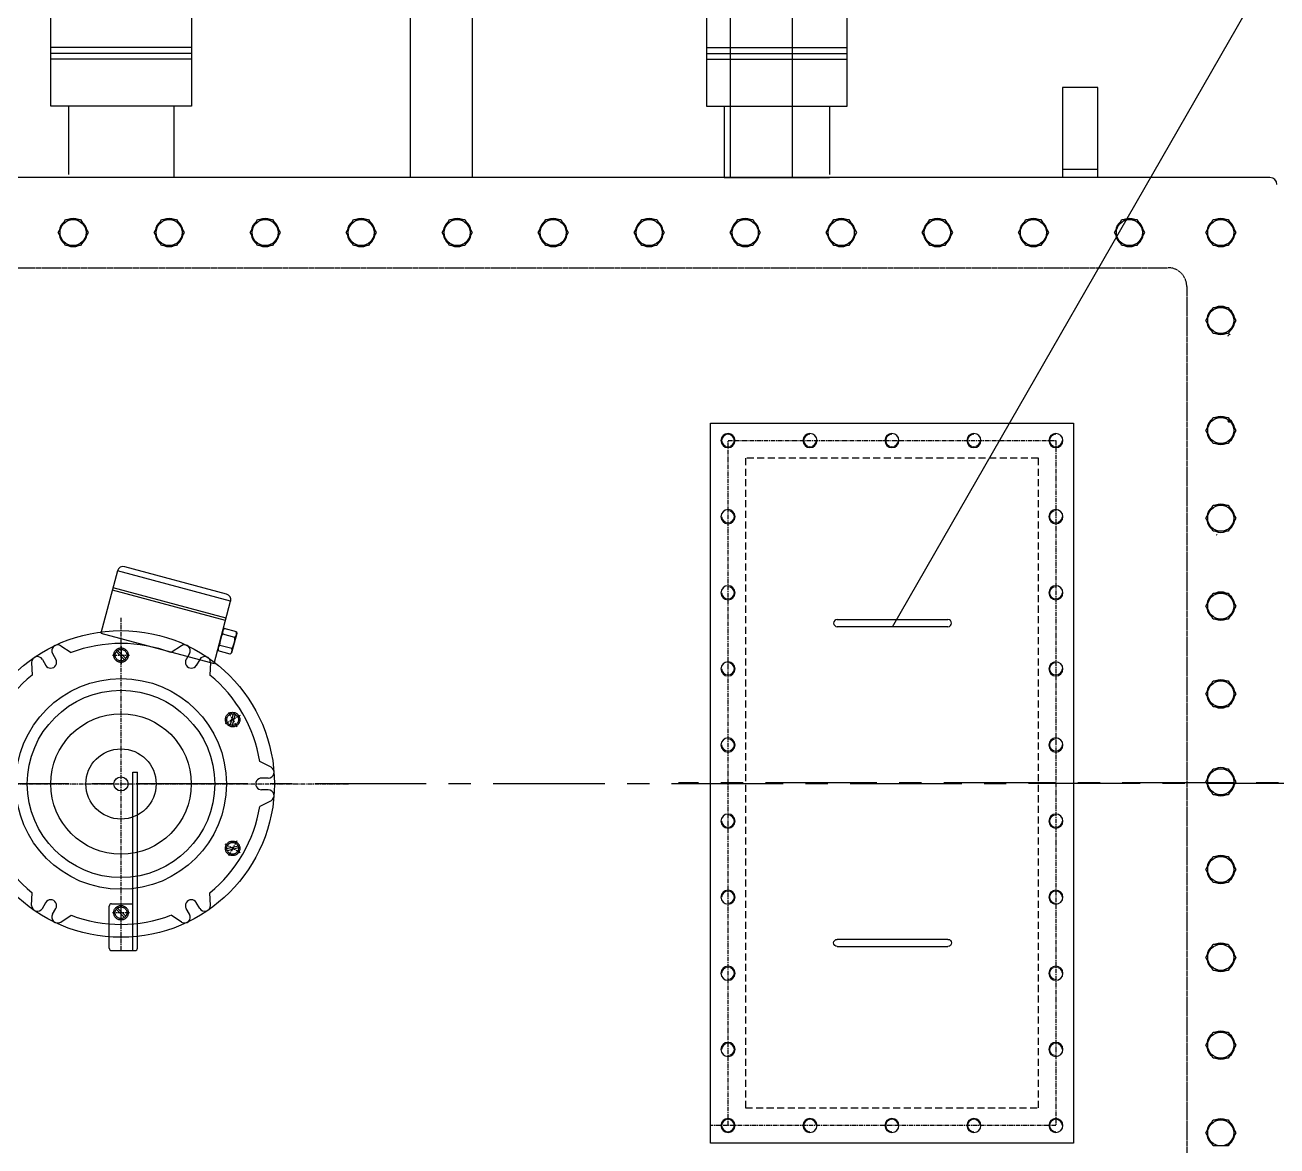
# Model space of a CAD drawing. Extents: x 54056 to 359947, y -41534 to 373650.
# Drawn here: x 80325 to 81394, y -39528 to -38571 of the extents above; entities that cross this region are included whole.
import ezdxf

# ---------------------------------------------------------------- set-up
doc = ezdxf.new("R2010")
doc.units = 0
doc.header["$LTSCALE"] = 3
doc.header["$MEASUREMENT"] = 0
for name, pattern in [('ACISOTGL', [3, 2, -1]), ('CENTER', [50.8, 31.75, -6.35, 6.35, -6.35]), ('CENTERX2', [20.32, 12.7, -2.54, 2.54, -2.54]), ('HIDDEN', [0.2, 0.1, -0.1])]:
    doc.linetypes.add(name, pattern=pattern)
doc.layers.get('0').update_dxf_attribs({"linetype": 'CONTINUOUS', "lineweight": 30})
for name, color, linetype in [('02___PRT_ALL_AXES', 7, 'CONTINUOUS'), ('02__ASM_ALL_AXES', 7, 'CONTINUOUS'), ('1', 6, 'CENTER'), ('2细线层', 4, 'CONTINUOUS'), ('4', 4, 'CONTINUOUS'), ('DEFAULT_2', 8, 'HIDDEN'), ('ROUNDS', 7, 'CONTINUOUS'), ('THICK_LINE', 255, 'CONTINUOUS')]:
    doc.layers.add(name, color=color, linetype=linetype)
doc.layers.add('DIM', color=4, linetype='CONTINUOUS', lineweight=20)
doc.layers.add('标注、文本', color=3, linetype='CONTINUOUS', lineweight=25)

# ---------------------------------------------------------------- blocks, each defined once
blk = doc.blocks.new('965821542')
at = {"color": 3, "ltscale": 2}
blk.add_line((176126.7, -208033.5), (175452.7, -208033.5), dxfattribs=at)
at = {"layer": '1', "color": 3, "ltscale": 8}
for p, q in [((175482.7, -207766), (176067.7, -207766)), ((176077.7, -207766), (175482.7, -207766)), ((175482.7, -207766), (176077.7, -207766)), ((175482.7, -207988.5), (175482.7, -207766)), ((175492.7, -207988.5), (175492.7, -207766)), ((175527.7, -207988.5), (175527.7, -207766)), ((175537.7, -207988.5), (175537.7, -207766)), ((175572.7, -207988.5), (175572.7, -207766)), ((175582.7, -207988.5), (175582.7, -207766)), ((175617.7, -207988.5), (175617.7, -207766)), ((175627.7, -207988.5), (175627.7, -207766)), ((175662.7, -207988.5), (175662.7, -207766)), ((175672.7, -207988.5), (175672.7, -207766)), ((175707.7, -207988.5), (175707.7, -207766)), ((175717.7, -207988.5), (175717.7, -207766)), ((175752.7, -207988.5), (175752.7, -207766)), ((175762.7, -207988.5), (175762.7, -207766)), ((175797.7, -207988.5), (175797.7, -207766)), ((175807.7, -207988.5), (175807.7, -207766)), ((175842.7, -207988.5), (175842.7, -207766)), ((175852.7, -207988.5), (175852.7, -207766)), ((175887.7, -207988.5), (175887.7, -207766)), ((175897.7, -207988.5), (175897.7, -207766)), ((175932.7, -207988.5), (175932.7, -207766)), ((175942.7, -207988.5), (175942.7, -207766)), ((175977.7, -207988.5), (175977.7, -207766)), ((175987.7, -207988.5), (175987.7, -207766)), ((176022.7, -207988.5), (176022.7, -207766)), ((176032.7, -207988.5), (176032.7, -207766)), ((176067.7, -207988.5), (176067.7, -207766)), ((176077.7, -207988.5), (176077.7, -207766)), ((176176.7, -207973.5), (176176.7, -208093.5)), ((176181.7, -207973.5), (176181.7, -208093.5)), ((176186.7, -207973.5), (176186.7, -208093.5)), ((175452.7, -207988.5), (176126.7, -207988.5)), ((176226.7, -207988.5), (176287.7, -207988.5)), ((176287.7, -207988.5), (176287.7, -208078.5)), ((175452.7, -208078.5), (176126.7, -208078.5)), ((175482.7, -208078.5), (175482.7, -208301)), ((175492.7, -208078.5), (175492.7, -208301)), ((175527.7, -208078.5), (175527.7, -208301)), ((175537.7, -208078.5), (175537.7, -208301)), ((175572.7, -208078.5), (175572.7, -208301)), ((175582.7, -208078.5), (175582.7, -208301)), ((175617.7, -208078.5), (175617.7, -208301)), ((175627.7, -208078.5), (175627.7, -208301)), ((175662.7, -208078.5), (175662.7, -208301)), ((175672.7, -208078.5), (175672.7, -208301)), ((175707.7, -208078.5), (175707.7, -208301)), ((175717.7, -208078.5), (175717.7, -208301)), ((175752.7, -208078.5), (175752.7, -208301)), ((175762.7, -208078.5), (175762.7, -208301)), ((175797.7, -208078.5), (175797.7, -208301)), ((175807.7, -208078.5), (175807.7, -208301)), ((175842.7, -208078.5), (175842.7, -208301)), ((175852.7, -208078.5), (175852.7, -208301)), ((175887.7, -208078.5), (175887.7, -208301)), ((175897.7, -208078.5), (175897.7, -208301)), ((175932.7, -208078.5), (175932.7, -208301)), ((175942.7, -208078.5), (175942.7, -208301)), ((175977.7, -208078.5), (175977.7, -208301)), ((175987.7, -208078.5), (175987.7, -208301)), ((176022.7, -208078.5), (176022.7, -208301)), ((176032.7, -208078.5), (176032.7, -208301)), ((176067.7, -208078.5), (176067.7, -208301)), ((176077.7, -208078.5), (176077.7, -208301)), ((176226.7, -208078.5), (176285, -208078.5)), ((176077.7, -208301), (175482.7, -208301))]:
    blk.add_line(p, q, dxfattribs=at)
at = {"layer": '1', "color": 3, "ltscale": 4}
for p, q in [((175452.7, -207988.5), (175452.7, -208078.5)), ((175462.7, -207988.5), (175462.7, -208078.5))]:
    blk.add_line(p, q, dxfattribs=at)
at = {"layer": '1', "color": 3, "ltscale": 8}
blk.add_lwpolyline([(176126.7, -207973.5), (176226.7, -207973.5), (176226.7, -208093.5), (176126.7, -208093.5)], close=True, dxfattribs=at)
blk = doc.blocks.new('压力释放阀')
at = {"layer": '1', "color": 1, "linetype": 'CENTERX2', "lineweight": -3, "ltscale": 0.1}
for p, q in [((57156.8, -167760.2), (57156.8, -167475.7)), ((57149.5, -167507.9), (57164.1, -167507.9)), ((57055.3, -167559.3), (57067.9, -167566.6)), ((57057.9, -167569.2), (57065.2, -167556.6)), ((57258.4, -167559.3), (57245.8, -167566.6)), ((57248.5, -167556.6), (57255.8, -167569.2)), ((56962.5, -167617.9), (57351.2, -167617.9)), ((57055.3, -167676.6), (57067.9, -167669.3)), ((57065.2, -167679.2), (57057.9, -167666.6)), ((57258.4, -167676.6), (57245.8, -167669.3)), ((57255.8, -167666.6), (57248.5, -167679.2)), ((57164.1, -167727.9), (57149.5, -167727.9))]:
    blk.add_line(p, q, dxfattribs=at)
at = {"layer": '1'}
for p, q in [((57152.8, -167505), (57159.8, -167512)), ((57153.9, -167503.9), (57160.9, -167510.8)), ((57056.6, -167563.4), (57066.1, -167560.9)), ((57057, -167565), (57066.6, -167562.4)), ((57252.6, -167557.9), (57250.1, -167567.5)), ((57254.2, -167558.4), (57251.6, -167567.9)), ((57059.5, -167677.5), (57062.1, -167667.9)), ((57061.1, -167677.9), (57063.6, -167668.4)), ((57256.7, -167670.9), (57247.1, -167673.4)), ((57257.1, -167672.4), (57247.5, -167675)), ((57159.8, -167732), (57152.8, -167725)), ((57160.9, -167730.8), (57153.9, -167723.9))]:
    blk.add_line(p, q, dxfattribs=at)
for centre, radius in [((57156.8, -167507.9), 6.2), ((57156.8, -167507.9), 5), ((57061.6, -167562.9), 6.2), ((57061.6, -167562.9), 5), ((57252.1, -167562.9), 6.2), ((57252.1, -167562.9), 5), ((57061.6, -167672.9), 6.2), ((57061.6, -167672.9), 5), ((57252.1, -167672.9), 6.2), ((57252.1, -167672.9), 5), ((57156.8, -167727.9), 6.2), ((57156.8, -167727.9), 5)]:
    blk.add_circle(centre, radius, dxfattribs=at)
at = {"layer": '4'}
for p, q in [((57156.8, -167500.6), (57156.8, -167515.2)), ((57156.8, -167735.2), (57156.8, -167720.6))]:
    blk.add_line(p, q, dxfattribs=at)
at = {"layer": 'THICK_LINE', "color": 95, "linetype": 'Continuous'}
for p, q in [((57243.9, -167486.3), (57239.4, -167502.9)), ((57254, -167492.7), (57243.7, -167490)), ((57245, -167485.2), (57243.9, -167486.3)), ((57255.3, -167487.9), (57245, -167485.2)), ((57255.7, -167489.4), (57251.2, -167506)), ((57255.3, -167487.9), (57255.7, -167489.4)), ((57251.4, -167502.3), (57241.1, -167499.6)), ((57239.8, -167504.3), (57239.4, -167502.9)), ((57250.1, -167507.1), (57239.8, -167504.3)), ((57250.1, -167507.1), (57251.2, -167506))]:
    blk.add_line(p, q, dxfattribs=at)
for centre, radius, start, end in [((57259, -167499.2), 18, 148.9966, 181.0034), ((57248, -167488.6), 4.57, 131.2954, 197.0856), ((57250.9, -167489.4), 4.57, 312.9144, 18.7046), ((57244.2, -167502.9), 4.57, 132.9144, 198.7046), ((57236.1, -167493.1), 18, 328.9966, 1.0034), ((57247.1, -167503.7), 4.57, 311.2954, 17.5588)]:
    blk.add_arc(centre, radius, start, end, dxfattribs=at)
at = {"layer": '标注、文本'}
for p, q in [((57153.8, -167435.9), (57139.6, -167489.1)), ((57250.4, -167461.8), (57153.8, -167435.9)), ((57246.9, -167455.7), (57160, -167432.4)), ((57246, -167478.2), (57149.4, -167452.4)), ((57246.6, -167476.3), (57150, -167450.4)), ((57236.2, -167514.9), (57250.4, -167461.8)), ((57139.6, -167489.1), (57236.2, -167514.9)), ((57105.3, -167499.8), (57114.2, -167505.7)), ((57208.4, -167499.8), (57199.5, -167505.7)), ((57089.7, -167511.6), (57092.6, -167516.6)), ((57098.4, -167506.6), (57101.2, -167511.6)), ((57098.4, -167506.6), (57101.2, -167511.6)), ((57215.3, -167506.6), (57212.5, -167511.6)), ((57224, -167511.6), (57221.1, -167516.6)), ((57224, -167511.6), (57221.1, -167516.6)), ((57080.4, -167514.2), (57081, -167524.9)), ((57233.3, -167514.2), (57232.7, -167524.9)), ((57028.8, -167603.5), (57038.4, -167598.7)), ((57166.8, -167760.2), (57166.8, -167607.9)), ((57166.8, -167607.9), (57170.8, -167607.9)), ((57170.8, -167758.2), (57170.8, -167607.9)), ((57284.9, -167603.5), (57275.3, -167598.7)), ((57031.2, -167612.9), (57036.9, -167612.9)), ((57031.2, -167612.9), (57036.9, -167612.9)), ((57282.5, -167612.9), (57276.7, -167612.9)), ((57031.2, -167622.9), (57036.9, -167622.9)), ((57282.5, -167622.9), (57276.7, -167622.9)), ((57282.5, -167622.9), (57276.7, -167622.9)), ((57028.8, -167632.3), (57038.4, -167637.1)), ((57284.9, -167632.3), (57275.3, -167637.1)), ((57080.4, -167721.6), (57081, -167710.9)), ((57233.3, -167721.6), (57232.7, -167710.9)), ((57089.7, -167724.2), (57092.6, -167719.2)), ((57089.7, -167724.2), (57092.6, -167719.2)), ((57098.4, -167729.2), (57101.2, -167724.2)), ((57146.8, -167758.2), (57146.8, -167722.2)), ((57148.8, -167720.2), (57166.8, -167720.2)), ((57215.3, -167729.2), (57212.5, -167724.2)), ((57215.3, -167729.2), (57212.5, -167724.2)), ((57224, -167724.2), (57221.1, -167719.2)), ((57105.3, -167736), (57114.2, -167730.1)), ((57208.4, -167736), (57199.5, -167730.1)), ((57148.8, -167760.2), (57168.8, -167760.2))]:
    blk.add_line(p, q, dxfattribs=at)
for radius in [131, 90, 80, 60, 30, 6]:
    blk.add_circle((57156.8, -167617.9), radius, dxfattribs=at)
for centre, radius, start, end in [((57158.7, -167437.2), 5, 75, 165), ((57245.6, -167460.5), 5, 345, 75), ((57102.7, -167504.1), 5, 59.0943, 210), ((57156.8, -167617.9), 120, 69.2011, 110.7989), ((57211, -167504.1), 5, 330, 120.9057), ((57085.4, -167514.1), 5, 30, 180.9057), ((57096.8, -167514), 5, 208.806, 31.194), ((57216.8, -167514), 5, 148.806, 331.194), ((57228.3, -167514.1), 5, 359.0943, 150), ((57156.8, -167617.9), 120, 129.2011, 170.7989), ((57156.8, -167617.9), 120, 9.2011, 50.7989), ((57031.2, -167607.9), 5, 119.0943, 270), ((57282.5, -167607.9), 5, 270, 60.9057), ((57036.8, -167617.9), 5, 268.806, 91.194), ((57276.8, -167617.9), 5, 88.806, 271.194), ((57031.2, -167627.9), 5, 90, 240.9057), ((57282.5, -167627.9), 5, 299.0943, 90), ((57156.8, -167617.9), 120, 189.2011, 230.7989), ((57156.8, -167617.9), 120, 309.2011, 350.7989), ((57085.4, -167721.7), 5, 179.0943, 330), ((57096.8, -167721.8), 5, 328.806, 151.194), ((57148.8, -167722.2), 2, 90, 180), ((57216.8, -167721.8), 5, 28.806, 211.194), ((57228.3, -167721.7), 5, 210, 0.9057), ((57102.7, -167731.7), 5, 150, 300.9057), ((57156.8, -167617.9), 120, 249.2011, 290.7989), ((57211, -167731.7), 5, 239.0943, 30), ((57148.8, -167758.2), 2, 180, 270)]:
    blk.add_arc(centre, radius, start, end, dxfattribs=at)
at = {"layer": '标注、文本', "lineweight": -3, "ltscale": 0.1}
blk.add_arc((57168.8, -167758.2), 2, 270, 0, dxfattribs=at)
blk = doc.blocks.new('A$C279C5193')
at = {"layer": '2细线层', "ltscale": 5}
for points in [[(3, 6), (97.6, 6)], [(97.6, 0), (3, 0)]]:
    blk.add_lwpolyline(points, dxfattribs=at)
for centre, start, end in [((3, 3), 90, 270), ((97.6, 3), 270, 90)]:
    blk.add_arc(centre, 3.02, start, end, dxfattribs=at)
blk = doc.blocks.new('A$Ca25edfa1')
at = {"color": 2, "linetype": 'ACISOTGL', "lineweight": -3}
blk.add_lwpolyline([(-199.75, 122.52), (355.25, 122.52), (355.25, -127.48), (-199.75, -127.48)], close=True, dxfattribs=at)
at = {"color": 3}
for centre, start, end in [((-214.75, 137.52), 180, 90), ((-214.75, 137.52), 180, 90), ((-214.75, 137.52), 180, 90), ((-214.75, 137.52), 180, 90), ((-149.75, 137.52), 180, 90), ((-84.75, 137.52), 180, 90), ((-19.75, 137.52), 180, 90), ((45.25, 137.52), 90, 0), ((110.25, 137.52), 90, 0), ((175.25, 137.52), 90, 0), ((240.25, 137.52), 90, 0), ((305.25, 137.52), 90, 0), ((370.25, 137.52), 90, 0), ((370.25, 137.52), 90, 0), ((370.25, 137.52), 90, 0), ((-214.75, 67.52), 180, 90), ((370.25, 67.52), 90, 0), ((-214.75, -2.48), 180, 90), ((370.25, -2.48), 90, 0), ((-214.75, -72.48), 180, 90), ((370.25, -72.48), 90, 0), ((-214.75, -142.48), 180, 90), ((-214.75, -142.48), 270, 180), ((-214.75, -142.48), 270, 180), ((-214.75, -142.48), 270, 180), ((-214.75, -142.48), 270, 180), ((-214.75, -142.48), 270, 180), ((-149.75, -142.48), 270, 180), ((-84.75, -142.48), 270, 180), ((-19.75, -142.48), 270, 180), ((45.25, -142.48), 0, 270), ((110.25, -142.48), 0, 270), ((175.25, -142.48), 0, 270), ((240.25, -142.48), 0, 270), ((305.25, -142.48), 0, 270), ((370.25, -142.48), 90, 0), ((370.25, -142.48), 0, 270), ((370.25, -142.48), 0, 270), ((370.25, -142.48), 0, 270), ((370.25, -142.48), 0, 270)]:
    blk.add_arc(centre, 5.2, start, end, dxfattribs=at)
at = {"layer": '1', "color": 1, "linetype": 'CENTERX2', "lineweight": -3, "ltscale": 0.1}
for p, q in [((370.25, 137.52), (-214.75, 137.52)), ((-214.75, 137.52), (-214.75, -157.48)), ((370.25, -142.48), (370.25, 137.52)), ((-214.75, -142.48), (370.25, -142.48))]:
    blk.add_line(p, q, dxfattribs=at)
at = {"layer": '2细线层', "ltscale": 5}
for p, q in [((385.25, 152.52), (-229.75, 152.52)), ((-229.75, 152.52), (-229.75, -157.48)), ((385.25, -157.48), (385.25, 152.52)), ((-229.75, -157.48), (385.25, -157.48))]:
    blk.add_line(p, q, dxfattribs=at)
for centre in [(-214.75, 137.52), (-214.75, 137.52), (-214.75, 137.52), (-214.75, 137.52), (-149.75, 137.52), (-84.75, 137.52), (-19.75, 137.52), (45.25, 137.52), (110.25, 137.52), (175.25, 137.52), (240.25, 137.52), (305.25, 137.52), (370.25, 137.52), (370.25, 137.52), (370.25, 137.52), (-214.75, 67.52), (370.25, 67.52), (-214.75, -2.48), (370.25, -2.48), (-214.75, -72.48), (370.25, -72.48), (-214.75, -142.48), (-214.75, -142.48), (-214.75, -142.48), (-214.75, -142.48), (-214.75, -142.48), (-214.75, -142.48), (-149.75, -142.48), (-84.75, -142.48), (-19.75, -142.48), (45.25, -142.48), (110.25, -142.48), (175.25, -142.48), (240.25, -142.48), (305.25, -142.48), (370.25, -142.48), (370.25, -142.48), (370.25, -142.48), (370.25, -142.48), (370.25, -142.48)]:
    blk.add_circle(centre, 6, dxfattribs=at)
at = {"layer": '标注、文本', "rotation": 90.00000000000001}
blk.add_blockref('A$C279C5193', (-55.79, -52.24), dxfattribs=at)
at = {"layer": '标注、文本', "xscale": -1, "rotation": 270}
blk.add_blockref('A$C279C5193', (211.29, -52.24), dxfattribs=at)

msp = doc.modelspace()

# ---------------------------------------------------------------- linework, layer by layer
at = {"color": 1, "linetype": 'ByBlock'}
msp.add_line((81065.556, -39084.752), (81721.234, -37942.803), dxfattribs=at)
at = {"color": 7, "linetype": 'Continuous'}
for p, q in [((80653.74, -38701.17), (80653.74, -38268.17)), ((80706.74, -38701.17), (80706.74, -38268.17)), ((80926.74, -38268.17), (80926.74, -38701.17)), ((80979.74, -38268.17), (80979.74, -38701.17)), ((81240.74, -38624.17), (81210.74, -38624.17)), ((81210.74, -38624.17), (81210.74, -38701.17)), ((81240.74, -38701.17), (81240.74, -38624.17)), ((81240.74, -38694.17), (81210.74, -38694.17)), ((81387.74, -38701.17), (79425.74, -38701.17))]:
    msp.add_line(p, q, dxfattribs=at)
msp.add_arc((81387.74, -38707.17), 6, 0, 90, dxfattribs=at)
at = {"layer": '02___PRT_ALL_AXES', "color": 7, "linetype": 'Continuous'}
for p, q in [((80352.908, -38748.17), (80359.324, -38737.057)), ((80359.324, -38737.057), (80372.156, -38737.057)), ((80372.156, -38737.057), (80378.572, -38748.17)), ((80434.908, -38748.17), (80441.324, -38737.057)), ((80441.324, -38737.057), (80454.156, -38737.057)), ((80454.156, -38737.057), (80460.572, -38748.17)), ((80516.908, -38748.17), (80523.324, -38737.057)), ((80523.324, -38737.057), (80536.156, -38737.057)), ((80536.156, -38737.057), (80542.572, -38748.17)), ((80598.908, -38748.17), (80605.324, -38737.057)), ((80605.324, -38737.057), (80618.156, -38737.057)), ((80618.156, -38737.057), (80624.572, -38748.17)), ((80680.908, -38748.17), (80687.324, -38737.057)), ((80687.324, -38737.057), (80700.156, -38737.057)), ((80700.156, -38737.057), (80706.572, -38748.17)), ((80762.908, -38748.17), (80769.324, -38737.057)), ((80769.324, -38737.057), (80782.156, -38737.057)), ((80782.156, -38737.057), (80788.572, -38748.17)), ((80844.908, -38748.17), (80851.324, -38737.057)), ((80851.324, -38737.057), (80864.156, -38737.057)), ((80864.156, -38737.057), (80870.572, -38748.17)), ((80926.908, -38748.17), (80933.324, -38737.057)), ((80933.324, -38737.057), (80946.156, -38737.057)), ((80946.156, -38737.057), (80952.572, -38748.17)), ((81008.908, -38748.17), (81015.324, -38737.057)), ((81015.324, -38737.057), (81028.156, -38737.057)), ((81028.156, -38737.057), (81034.572, -38748.17)), ((81090.908, -38748.17), (81097.324, -38737.057)), ((81097.324, -38737.057), (81110.156, -38737.057)), ((81110.156, -38737.057), (81116.572, -38748.17)), ((81172.908, -38748.17), (81179.324, -38737.057)), ((81179.324, -38737.057), (81192.156, -38737.057)), ((81192.156, -38737.057), (81198.572, -38748.17)), ((81254.908, -38748.17), (81261.324, -38737.057)), ((81261.324, -38737.057), (81274.156, -38737.057)), ((81274.156, -38737.057), (81280.572, -38748.17)), ((81332.908, -38748.17), (81339.324, -38737.057)), ((81339.324, -38737.057), (81352.156, -38737.057)), ((81352.156, -38737.057), (81358.572, -38748.17)), ((80359.324, -38759.282), (80352.908, -38748.17)), ((80378.572, -38748.17), (80372.156, -38759.282)), ((80441.324, -38759.282), (80434.908, -38748.17)), ((80460.572, -38748.17), (80454.156, -38759.282)), ((80523.324, -38759.282), (80516.908, -38748.17)), ((80542.572, -38748.17), (80536.156, -38759.282)), ((80605.324, -38759.282), (80598.908, -38748.17)), ((80624.572, -38748.17), (80618.156, -38759.282)), ((80687.324, -38759.282), (80680.908, -38748.17)), ((80706.572, -38748.17), (80700.156, -38759.282)), ((80769.324, -38759.282), (80762.908, -38748.17)), ((80788.572, -38748.17), (80782.156, -38759.282)), ((80851.324, -38759.282), (80844.908, -38748.17)), ((80870.572, -38748.17), (80864.156, -38759.282)), ((80933.324, -38759.282), (80926.908, -38748.17)), ((80952.572, -38748.17), (80946.156, -38759.282)), ((81015.324, -38759.282), (81008.908, -38748.17)), ((81034.572, -38748.17), (81028.156, -38759.282)), ((81097.324, -38759.282), (81090.908, -38748.17)), ((81116.572, -38748.17), (81110.156, -38759.282)), ((81179.324, -38759.282), (81172.908, -38748.17)), ((81198.572, -38748.17), (81192.156, -38759.282)), ((81261.324, -38759.282), (81254.908, -38748.17)), ((81280.572, -38748.17), (81274.156, -38759.282)), ((81339.324, -38759.282), (81332.908, -38748.17)), ((81358.572, -38748.17), (81352.156, -38759.282)), ((80372.156, -38759.282), (80359.324, -38759.282)), ((80454.156, -38759.282), (80441.324, -38759.282)), ((80536.156, -38759.282), (80523.324, -38759.282)), ((80618.156, -38759.282), (80605.324, -38759.282)), ((80700.156, -38759.282), (80687.324, -38759.282)), ((80782.156, -38759.282), (80769.324, -38759.282)), ((80864.156, -38759.282), (80851.324, -38759.282)), ((80946.156, -38759.282), (80933.324, -38759.282)), ((81028.156, -38759.282), (81015.324, -38759.282)), ((81110.156, -38759.282), (81097.324, -38759.282)), ((81192.156, -38759.282), (81179.324, -38759.282)), ((81274.156, -38759.282), (81261.324, -38759.282)), ((81352.156, -38759.282), (81339.324, -38759.282)), ((81332.908, -38823.17), (81339.324, -38812.057)), ((81339.324, -38812.057), (81352.156, -38812.057)), ((81352.156, -38812.057), (81358.572, -38823.17)), ((81339.324, -38834.282), (81332.908, -38823.17)), ((81358.572, -38823.17), (81352.156, -38834.282)), ((81352.156, -38834.282), (81339.324, -38834.282)), ((81332.908, -38917.17), (81339.324, -38906.058)), ((81339.324, -38906.058), (81352.156, -38906.058)), ((81352.156, -38906.058), (81358.572, -38917.17)), ((81339.324, -38928.282), (81332.908, -38917.17)), ((81358.572, -38917.17), (81352.156, -38928.282)), ((81352.156, -38928.282), (81339.324, -38928.282)), ((81332.908, -38992.17), (81339.324, -38981.058)), ((81339.324, -38981.058), (81352.156, -38981.058)), ((81352.156, -38981.058), (81358.572, -38992.17)), ((81339.324, -39003.282), (81332.908, -38992.17)), ((81358.572, -38992.17), (81352.156, -39003.282)), ((81352.156, -39003.282), (81339.324, -39003.282)), ((81332.908, -39067.17), (81339.324, -39056.058)), ((81339.324, -39056.058), (81352.156, -39056.058)), ((81352.156, -39056.058), (81358.572, -39067.17)), ((81339.324, -39078.282), (81332.908, -39067.17)), ((81358.572, -39067.17), (81352.156, -39078.282)), ((81352.156, -39078.282), (81339.324, -39078.282)), ((81332.908, -39142.17), (81339.324, -39131.058)), ((81339.324, -39131.058), (81352.156, -39131.058)), ((81352.156, -39131.058), (81358.572, -39142.17)), ((81339.324, -39153.282), (81332.908, -39142.17)), ((81358.572, -39142.17), (81352.156, -39153.282)), ((81352.156, -39153.282), (81339.324, -39153.282)), ((81332.908, -39217.17), (81339.324, -39206.058)), ((81339.324, -39206.058), (81352.156, -39206.058)), ((81352.156, -39206.058), (81358.572, -39217.17)), ((81339.324, -39228.282), (81332.908, -39217.17)), ((81358.572, -39217.17), (81352.156, -39228.282)), ((81352.156, -39228.282), (81339.324, -39228.282)), ((81332.908, -39292.17), (81339.324, -39281.058)), ((81339.324, -39281.058), (81352.156, -39281.058)), ((81352.156, -39281.058), (81358.572, -39292.17)), ((81339.324, -39303.282), (81332.908, -39292.17)), ((81358.572, -39292.17), (81352.156, -39303.282)), ((81352.156, -39303.282), (81339.324, -39303.282)), ((81332.908, -39367.17), (81339.324, -39356.058)), ((81339.324, -39356.058), (81352.156, -39356.058)), ((81352.156, -39356.058), (81358.572, -39367.17)), ((81339.324, -39378.282), (81332.908, -39367.17)), ((81358.572, -39367.17), (81352.156, -39378.282)), ((81352.156, -39378.282), (81339.324, -39378.282)), ((81332.908, -39442.17), (81339.324, -39431.058)), ((81339.324, -39431.058), (81352.156, -39431.058)), ((81352.156, -39431.058), (81358.572, -39442.17)), ((81339.324, -39453.282), (81332.908, -39442.17)), ((81358.572, -39442.17), (81352.156, -39453.282)), ((81352.156, -39453.282), (81339.324, -39453.282)), ((81332.908, -39517.17), (81339.324, -39506.058)), ((81339.324, -39506.058), (81352.156, -39506.058)), ((81352.156, -39506.058), (81358.572, -39517.17)), ((81339.324, -39528.282), (81332.908, -39517.17)), ((81358.572, -39517.17), (81352.156, -39528.282)), ((81352.156, -39528.282), (81339.324, -39528.282))]:
    msp.add_line(p, q, dxfattribs=at)
at = {"layer": '02___PRT_ALL_AXES', "color": 7, "linetype": 'CENTER'}
msp.add_line((81661.74, -39218.17), (80882.857, -39218.17), dxfattribs=at)
at = {"layer": '02___PRT_ALL_AXES', "color": 7, "linetype": 'Continuous'}
for centre in [(80365.74, -38748.17), (80447.74, -38748.17), (80529.74, -38748.17), (80611.74, -38748.17), (80693.74, -38748.17), (80775.74, -38748.17), (80857.74, -38748.17), (80939.74, -38748.17), (81021.74, -38748.17), (81103.74, -38748.17), (81185.74, -38748.17), (81267.74, -38748.17), (81345.74, -38748.17), (81345.74, -38823.17), (81345.74, -38917.17), (81345.74, -38992.17), (81345.74, -39067.17), (81345.74, -39142.17), (81345.74, -39217.17), (81345.74, -39292.17), (81345.74, -39367.17), (81345.74, -39442.17), (81345.74, -39517.17)]:
    msp.add_circle(centre, 11.113, dxfattribs=at)
for centre, start, end in [((80365.74, -38748.17), 127.934617, 172.064893), ((80365.74, -38748.17), 67.934617, 112.065383), ((80365.74, -38748.17), 7.935107, 52.065383), ((80447.74, -38748.17), 127.934617, 172.064893), ((80447.74, -38748.17), 67.934617, 112.065383), ((80447.74, -38748.17), 7.935107, 52.065383), ((80529.74, -38748.17), 127.934617, 172.064893), ((80529.74, -38748.17), 67.934617, 112.065383), ((80529.74, -38748.17), 7.935107, 52.065383), ((80611.74, -38748.17), 127.934617, 172.064893), ((80611.74, -38748.17), 67.934617, 112.065383), ((80611.74, -38748.17), 7.935107, 52.065383), ((80693.74, -38748.17), 127.934617, 172.064893), ((80693.74, -38748.17), 67.934617, 112.065383), ((80693.74, -38748.17), 7.935107, 52.065383), ((80775.74, -38748.17), 127.934617, 172.064893), ((80775.74, -38748.17), 67.934617, 112.065383), ((80775.74, -38748.17), 7.935107, 52.065383), ((80857.74, -38748.17), 127.934617, 172.064893), ((80857.74, -38748.17), 67.934617, 112.065383), ((80857.74, -38748.17), 7.935107, 52.065383), ((80939.74, -38748.17), 127.934617, 172.064893), ((80939.74, -38748.17), 67.934617, 112.065383), ((80939.74, -38748.17), 7.935107, 52.065383), ((81021.74, -38748.17), 127.934617, 172.064893), ((81021.74, -38748.17), 67.934617, 112.065383), ((81021.74, -38748.17), 7.935107, 52.065383), ((81103.74, -38748.17), 127.934617, 172.064893), ((81103.74, -38748.17), 67.934617, 112.065383), ((81103.74, -38748.17), 7.935107, 52.065383), ((81185.74, -38748.17), 127.934617, 172.064893), ((81185.74, -38748.17), 67.934617, 112.065383), ((81185.74, -38748.17), 7.935107, 52.065383), ((81267.74, -38748.17), 127.934617, 172.064893), ((81267.74, -38748.17), 67.934617, 112.065383), ((81267.74, -38748.17), 7.935107, 52.065383), ((81345.74, -38748.17), 127.934617, 172.064893), ((81345.74, -38748.17), 67.934617, 112.065383), ((81345.74, -38748.17), 7.935107, 52.065383), ((80365.74, -38748.17), 187.935107, 232.065383), ((80365.74, -38748.17), 307.934617, 352.064893), ((80447.74, -38748.17), 187.935107, 232.065383), ((80447.74, -38748.17), 307.934617, 352.064893), ((80529.74, -38748.17), 187.935107, 232.065383), ((80529.74, -38748.17), 307.934617, 352.064893), ((80611.74, -38748.17), 187.935107, 232.065383), ((80611.74, -38748.17), 307.934617, 352.064893), ((80693.74, -38748.17), 187.935107, 232.065383), ((80693.74, -38748.17), 307.934617, 352.064893), ((80775.74, -38748.17), 187.935107, 232.065383), ((80775.74, -38748.17), 307.934617, 352.064893), ((80857.74, -38748.17), 187.935107, 232.065383), ((80857.74, -38748.17), 307.934617, 352.064893), ((80939.74, -38748.17), 187.935107, 232.065383), ((80939.74, -38748.17), 307.934617, 352.064893), ((81021.74, -38748.17), 187.935107, 232.065383), ((81021.74, -38748.17), 307.934617, 352.064893), ((81103.74, -38748.17), 187.935107, 232.065383), ((81103.74, -38748.17), 307.934617, 352.064893), ((81185.74, -38748.17), 187.935107, 232.065383), ((81185.74, -38748.17), 307.934617, 352.064893), ((81267.74, -38748.17), 187.935107, 232.065383), ((81267.74, -38748.17), 307.934617, 352.064893), ((81345.74, -38748.17), 187.935107, 232.065383), ((81345.74, -38748.17), 307.934617, 352.064893), ((80365.74, -38748.17), 247.934617, 292.065383), ((80447.74, -38748.17), 247.934617, 292.065383), ((80529.74, -38748.17), 247.934617, 292.065383), ((80611.74, -38748.17), 247.934617, 292.065383), ((80693.74, -38748.17), 247.934617, 292.065383), ((80775.74, -38748.17), 247.934617, 292.065383), ((80857.74, -38748.17), 247.934617, 292.065383), ((80939.74, -38748.17), 247.934617, 292.065383), ((81021.74, -38748.17), 247.934617, 292.065383), ((81103.74, -38748.17), 247.934617, 292.065383), ((81185.74, -38748.17), 247.934617, 292.065383), ((81267.74, -38748.17), 247.934617, 292.065383), ((81345.74, -38748.17), 247.934617, 292.065383), ((81345.74, -38823.17), 127.934617, 172.064893), ((81345.74, -38823.17), 67.934617, 112.065383), ((81345.74, -38823.17), 7.935107, 52.065383), ((81345.74, -38823.17), 187.935107, 232.065383), ((81345.74, -38823.17), 307.934617, 352.064893), ((81345.74, -38823.17), 247.934617, 292.065383), ((81345.74, -38917.17), 127.934617, 172.064893), ((81345.74, -38917.17), 67.934617, 112.065383), ((81345.74, -38917.17), 7.935107, 52.065383), ((81345.74, -38917.17), 187.935107, 232.065383), ((81345.74, -38917.17), 307.934617, 352.064893), ((81345.74, -38917.17), 247.934617, 292.065383), ((81345.74, -38992.17), 127.934617, 172.064893), ((81345.74, -38992.17), 67.934617, 112.065383), ((81345.74, -38992.17), 7.935107, 52.065383), ((81345.74, -38992.17), 187.935107, 232.065383), ((81345.74, -38992.17), 307.934617, 352.064893), ((81345.74, -38992.17), 247.934617, 292.065383), ((81345.74, -39067.17), 127.934617, 172.064893), ((81345.74, -39067.17), 67.934617, 112.065383), ((81345.74, -39067.17), 7.935107, 52.065383), ((81345.74, -39067.17), 187.935107, 232.065383), ((81345.74, -39067.17), 307.934617, 352.064893), ((81345.74, -39067.17), 247.934617, 292.065383), ((81345.74, -39142.17), 127.934617, 172.064893), ((81345.74, -39142.17), 67.934617, 112.065383), ((81345.74, -39142.17), 7.935107, 52.065383), ((81345.74, -39142.17), 187.935107, 232.065383), ((81345.74, -39142.17), 307.934617, 352.064893), ((81345.74, -39142.17), 247.934617, 292.065383), ((81345.74, -39217.17), 127.934617, 172.064893), ((81345.74, -39217.17), 67.934617, 112.065383), ((81345.74, -39217.17), 7.935107, 52.065383), ((81345.74, -39217.17), 187.935107, 232.065383), ((81345.74, -39217.17), 307.934617, 352.064893), ((81345.74, -39217.17), 247.934617, 292.065383), ((81345.74, -39292.17), 127.934617, 172.064893), ((81345.74, -39292.17), 67.934617, 112.065383), ((81345.74, -39292.17), 7.935107, 52.065383), ((81345.74, -39292.17), 187.935107, 232.065383), ((81345.74, -39292.17), 307.934617, 352.064893), ((81345.74, -39292.17), 247.934617, 292.065383), ((81345.74, -39367.17), 127.934617, 172.064893), ((81345.74, -39367.17), 67.934617, 112.065383), ((81345.74, -39367.17), 7.935107, 52.065383), ((81345.74, -39367.17), 187.935107, 232.065383), ((81345.74, -39367.17), 307.934617, 352.064893), ((81345.74, -39367.17), 247.934617, 292.065383), ((81345.74, -39442.17), 127.934617, 172.064893), ((81345.74, -39442.17), 67.934617, 112.065383), ((81345.74, -39442.17), 7.935107, 52.065383), ((81345.74, -39442.17), 187.935107, 232.065383), ((81345.74, -39442.17), 307.934617, 352.064893), ((81345.74, -39442.17), 247.934617, 292.065383), ((81345.74, -39517.17), 127.934617, 172.064893), ((81345.74, -39517.17), 67.934617, 112.065383), ((81345.74, -39517.17), 7.935107, 52.065383), ((81345.74, -39517.17), 187.935107, 232.065383), ((81345.74, -39517.17), 307.934617, 352.064893)]:
    msp.add_arc(centre, 12, start, end, dxfattribs=at)
at = {"layer": '02__ASM_ALL_AXES', "color": 1, "linetype": 'CENTER'}
msp.add_line((79048.087, -39219.095), (82660.255, -39218.17), dxfattribs=at)
at = {"layer": 'DEFAULT_2', "color": 8, "linetype": 'HIDDEN'}
for centre, start, end in [((81342.24, -39003.67), 0, 90), ((81342.24, -39005.67), 270, 0)]:
    msp.add_arc(centre, 0.5, start, end, dxfattribs=at)
at = {"layer": 'ROUNDS', "color": 8, "linetype": 'HIDDEN'}
msp.add_lwpolyline([(79512.74, -38778.17), (81300.74, -38778.17, -0.41421356), (81316.74, -38794.17), (81316.74, -39642.17, -0.41421356), (81300.74, -39658.17), (79512.74, -39658.17, -0.41421356), (79496.74, -39642.17), (79496.74, -38794.17, -0.41421356)], format="xyb", close=True, dxfattribs=at)
for centre, start, end in [((81353.74, -38837.027), 94.236395, 180), ((81353.74, -38908.313), 180, 265.763605), ((81353.74, -39528.027), 94.236395, 180)]:
    msp.add_arc(centre, 2, start, end, dxfattribs=at)

# ---------------------------------------------------------------- block references
at = {"layer": 'DIM', "color": 2, "xscale": -1, "rotation": 270}
msp.add_blockref('A$Ca25edfa1', (81067.475, -39296.04), dxfattribs=at)
at = {"layer": '标注、文本', "rotation": 270}
msp.add_blockref('965821542', (288440.274, 137586.56), dxfattribs=at)
at = {"layer": '标注、文本', "xscale": -1, "rotation": 90}
msp.add_blockref('965821542', (-127066.794, 137586.56), dxfattribs=at)
at = {"layer": '标注、文本'}
msp.add_blockref('压力释放阀', (23249.896, 128398.821), dxfattribs=at)

doc.saveas('drawing.dxf')
